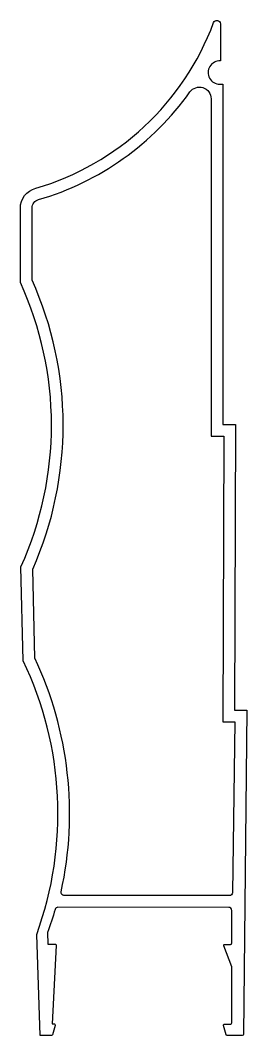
# Model space of a CAD drawing. Extents: x 198 to 237, y 115 to 289.
import ezdxf

# ---------------------------------------------------------------- set-up
doc = ezdxf.new("R2010")
doc.units = 0
doc.layers.get('0').update_dxf_attribs({"linetype": 'CONTINUOUS'})

msp = doc.modelspace()

# ---------------------------------------------------------------- linework, layer by layer
at = {"ltscale": 0.2}
for points in [[(237.13, 170.81), (236.57, 115.18, -0.414142), (236.37, 114.98), (233.8, 114.98, -0.339438), (233.61, 115.13), (233.18, 116.73, -0.493146), (233.37, 116.98), (234.37, 116.98, 0.41421), (234.57, 117.18), (234.57, 126.77), (233.2, 130.37, -0.525723), (233.39, 130.64), (234.37, 130.64, 0.414489), (234.57, 130.84), (234.57, 136.48, 0.413939), (234.07, 136.98), (204.78, 137, 0.332896), (204.3, 136.65, -0.016902), (202.98, 132.67), (203.07, 130.67), (204.27, 130.67, -0.428483), (204.47, 130.46), (203.8, 117.01), (204.11, 117.01, -0.493059), (204.3, 116.75), (203.87, 115.15, -0.33974), (203.68, 115.01), (201.75, 115.01), (201.13, 132.35, 0.201697), (198.81, 179.3), (198.44, 195.44, 0.216781), (198.33, 244.19), (198.33, 256.95, -0.347112), (200.97, 260.35, 0.236182), (231.46, 288.78, -0.835915), (232.62, 288.57), (232.62, 282.21, 1.024643), (232.52, 278.21), (233.03, 278.21), (233.03, 219.81), (235.23, 219.81), (235.03, 170.81)], [(235.09, 168.81), (234.67, 139.49, -0.410271), (234.17, 139), (205.81, 139.02, -0.478747), (205.32, 139.63, 0.165676), (200.8, 179.77), (200.45, 195.03, 0.212921), (200.33, 244.62), (200.33, 256.97, -0.347112), (201.45, 258.41, 0.168607), (227.4, 276.88, -0.730456), (231.03, 275.72), (231.03, 217.81), (233.22, 217.81), (233.02, 168.81)]]:
    msp.add_lwpolyline(points, format="xyb", close=True, dxfattribs=at)

doc.saveas('drawing.dxf')
